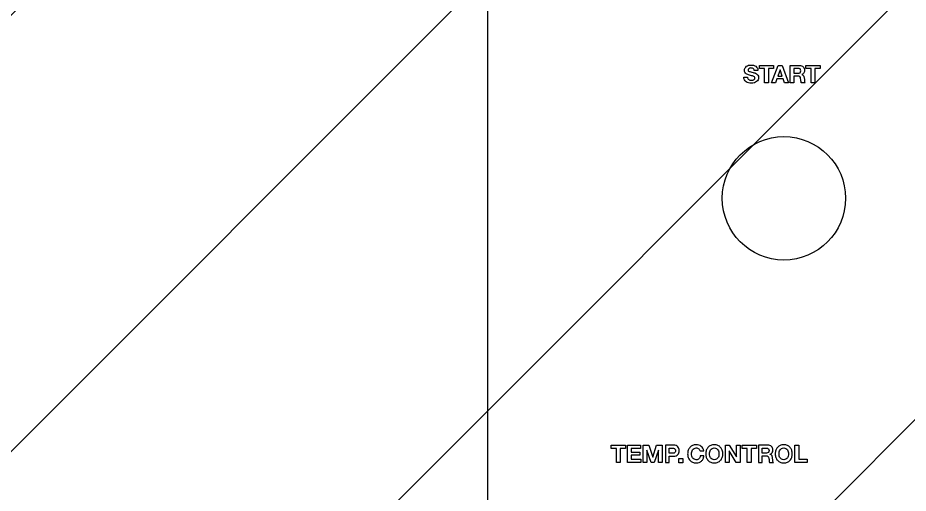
# Model space of a CAD drawing. Header units: millimetres. Extents: x 0 to 16115, y -10 to 11340.
# Drawn here: x 10976.9 to 11157.3, y 4478 to 4574.3 of the extents above; entities that cross this region are included whole.
import ezdxf

# ---------------------------------------------------------------- set-up
doc = ezdxf.new("R2010")
doc.units = ezdxf.units.MM
doc.header["$MEASUREMENT"] = 0
doc.linetypes.add('HIDDEN', pattern=[9.525, 6.35, -3.175])
doc.layers.get('0').update_dxf_attribs({"lineweight": 25})
doc.layers.add('DIM', color=3, linetype='Continuous', lineweight=9)
doc.layers.add('H', color=2, linetype='HIDDEN', lineweight=15)

# ---------------------------------------------------------------- blocks, each defined once
blk = doc.blocks.new('fe3')
for p, q in [((61121.83, -4558.59), (61121.83, -4557.94)), ((61121.83, -4557.94), (61124.72, -4557.94)), ((61122.89, -4558.59), (61121.83, -4558.59)), ((61122.89, -4561.47), (61122.89, -4558.59)), ((61123.67, -4558.59), (61123.67, -4561.47)), ((61124.72, -4558.59), (61123.67, -4558.59)), ((61124.3, -4561.47), (61125.64, -4557.94)), ((61124.72, -4557.94), (61124.72, -4558.59)), ((61126.02, -4558.81), (61125.56, -4560.11)), ((61125.64, -4557.94), (61126.43, -4557.94)), ((61126.03, -4558.81), (61126.02, -4558.81)), ((61126.48, -4560.11), (61126.03, -4558.81)), ((61126.43, -4557.94), (61127.75, -4561.47)), ((61131.26, -4558.59), (61131.26, -4557.94)), ((61131.26, -4557.94), (61134.15, -4557.94)), ((61132.31, -4558.59), (61131.26, -4558.59)), ((61132.31, -4561.47), (61132.31, -4558.59)), ((61134.15, -4558.59), (61133.09, -4558.59)), ((61133.09, -4558.59), (61133.09, -4561.47)), ((61134.15, -4557.94), (61134.15, -4558.59)), ((61125.36, -4560.68), (61125.08, -4561.47)), ((61126.68, -4560.68), (61125.36, -4560.68)), ((61125.56, -4560.11), (61126.48, -4560.11)), ((61126.94, -4561.47), (61126.68, -4560.68)), ((61123.67, -4561.47), (61122.89, -4561.47)), ((61125.08, -4561.47), (61124.3, -4561.47)), ((61127.75, -4561.47), (61126.94, -4561.47)), ((61133.09, -4561.47), (61132.31, -4561.47))]:
    blk.add_line(p, q)
for points, knots in [([(61119.13, -4559.62), (61119.03, -4559.55), (61118.95, -4559.45), (61118.89, -4559.34), (61118.83, -4559.22), (61118.8, -4559.09), (61118.8, -4558.93), (61118.8, -4558.74), (61118.84, -4558.59), (61118.92, -4558.45)], [13, 13, 13, 13, 14, 14, 14, 15, 15, 15, 16, 16, 16, 16]), ([(61119.6, -4558.67), (61119.57, -4558.72), (61119.55, -4558.79), (61119.55, -4558.86), (61119.55, -4558.93), (61119.56, -4558.99), (61119.59, -4559.03)], [31, 31, 31, 31, 32, 32, 32, 33, 33, 33, 33]), ([(61119.65, -4557.92), (61119.8, -4557.88), (61119.96, -4557.86), (61120.12, -4557.86), (61120.3, -4557.86), (61120.48, -4557.88), (61120.65, -4557.92), (61120.82, -4557.96), (61120.97, -4558.03), (61121.1, -4558.12)], [18, 18, 18, 18, 19, 19, 19, 20, 20, 20, 21, 21, 21, 21]), ([(61120.35, -4558.49), (61120.27, -4558.47), (61120.18, -4558.46), (61120.08, -4558.46), (61120.02, -4558.46), (61119.96, -4558.47), (61119.9, -4558.48)], [27, 27, 27, 27, 28, 28, 28, 29, 29, 29, 29]), ([(61130.08, -4559.42), (61130.17, -4559.34), (61130.21, -4559.21), (61130.21, -4559.03), (61130.21, -4558.86), (61130.17, -4558.74), (61130.08, -4558.66)], [1, 1, 1, 1, 2, 2, 2, 3, 3, 3, 3]), ([(61130.92, -4558.54), (61130.97, -4558.65), (61130.99, -4558.78), (61130.99, -4558.92), (61130.99, -4559.12), (61130.95, -4559.3), (61130.86, -4559.45), (61130.77, -4559.61), (61130.63, -4559.72), (61130.43, -4559.8)], [3, 3, 3, 3, 4, 4, 4, 5, 5, 5, 6, 6, 6, 6]), ([(61120.83, -4560.73), (61120.88, -4560.67), (61120.9, -4560.6), (61120.9, -4560.51), (61120.9, -4560.42), (61120.87, -4560.34), (61120.81, -4560.28)], [6, 6, 6, 6, 7, 7, 7, 8, 8, 8, 8]), ([(61121.52, -4559.94), (61121.61, -4560.06), (61121.65, -4560.22), (61121.65, -4560.42), (61121.65, -4560.58), (61121.62, -4560.73), (61121.56, -4560.87)], [39, 39, 39, 39, 40, 40, 40, 41, 41, 41, 41]), ([(61120.82, -4561.46), (61120.64, -4561.52), (61120.42, -4561.55), (61120.18, -4561.55), (61119.99, -4561.55), (61119.8, -4561.52), (61119.62, -4561.48)], [43, 43, 43, 43, 44, 44, 44, 45, 45, 45, 45]), ([(61119.92, -4560.91), (61120.01, -4560.94), (61120.11, -4560.95), (61120.21, -4560.95), (61120.28, -4560.95), (61120.36, -4560.94), (61120.44, -4560.93)], [2, 2, 2, 2, 3, 3, 3, 4, 4, 4, 4])]:
    blk.add_open_spline(points, degree=3, knots=knots)
for points in [[(61118.92, -4558.45), (61118.99, -4558.32), (61119.1, -4558.21), (61119.22, -4558.12)], [(61119.22, -4558.12), (61119.35, -4558.03), (61119.49, -4557.97), (61119.65, -4557.92)], [(61119.73, -4558.55), (61119.68, -4558.58), (61119.63, -4558.62), (61119.6, -4558.67)], [(61119.9, -4558.48), (61119.83, -4558.49), (61119.78, -4558.52), (61119.73, -4558.55)], [(61120.56, -4558.57), (61120.5, -4558.53), (61120.43, -4558.5), (61120.35, -4558.49)], [(61120.71, -4558.73), (61120.68, -4558.66), (61120.63, -4558.61), (61120.56, -4558.57)], [(61120.78, -4558.99), (61120.77, -4558.89), (61120.75, -4558.8), (61120.71, -4558.73)], [(61121.1, -4558.12), (61121.23, -4558.21), (61121.34, -4558.33), (61121.42, -4558.47)], [(61121.42, -4558.47), (61121.49, -4558.62), (61121.53, -4558.79), (61121.53, -4558.99)], [(61128.06, -4561.47), (61128.06, -4561.47), (61128.06, -4557.94), (61128.06, -4557.94)], [(61128.06, -4557.94), (61128.06, -4557.94), (61129.96, -4557.94), (61129.96, -4557.94)], [(61129.68, -4558.55), (61129.68, -4558.55), (61128.83, -4558.55), (61128.83, -4558.55)], [(61128.83, -4558.55), (61128.83, -4558.55), (61128.83, -4559.54), (61128.83, -4559.54)], [(61130.08, -4558.66), (61129.99, -4558.58), (61129.86, -4558.55), (61129.68, -4558.55)], [(61129.96, -4557.94), (61130.12, -4557.94), (61130.26, -4557.97), (61130.38, -4558.02)], [(61130.38, -4558.02), (61130.51, -4558.07), (61130.62, -4558.14), (61130.71, -4558.23)], [(61130.71, -4558.23), (61130.8, -4558.32), (61130.87, -4558.42), (61130.92, -4558.54)], [(61118.8, -4560.86), (61118.72, -4560.7), (61118.68, -4560.52), (61118.68, -4560.3)], [(61118.68, -4560.3), (61118.68, -4560.3), (61119.43, -4560.3), (61119.43, -4560.3)], [(61119.47, -4559.81), (61119.34, -4559.76), (61119.23, -4559.7), (61119.13, -4559.62)], [(61119.43, -4560.3), (61119.43, -4560.42), (61119.45, -4560.52), (61119.5, -4560.6)], [(61119.85, -4559.93), (61119.72, -4559.9), (61119.59, -4559.86), (61119.47, -4559.81)], [(61119.5, -4560.6), (61119.54, -4560.68), (61119.6, -4560.75), (61119.67, -4560.8)], [(61119.59, -4559.03), (61119.62, -4559.07), (61119.67, -4559.11), (61119.75, -4559.15)], [(61119.75, -4559.15), (61119.82, -4559.18), (61119.93, -4559.22), (61120.07, -4559.26)], [(61120.23, -4560.03), (61120.11, -4560), (61119.98, -4559.96), (61119.85, -4559.93)], [(61120.07, -4559.26), (61120.2, -4559.29), (61120.38, -4559.34), (61120.6, -4559.39)], [(61120.57, -4560.13), (61120.47, -4560.09), (61120.36, -4560.06), (61120.23, -4560.03)], [(61120.81, -4560.28), (61120.75, -4560.22), (61120.67, -4560.17), (61120.57, -4560.13)], [(61120.6, -4559.39), (61120.67, -4559.41), (61120.76, -4559.43), (61120.88, -4559.47)], [(61120.66, -4560.87), (61120.73, -4560.83), (61120.78, -4560.79), (61120.83, -4560.73)], [(61121.53, -4558.99), (61121.53, -4558.99), (61120.78, -4558.99), (61120.78, -4558.99)], [(61120.88, -4559.47), (61120.99, -4559.5), (61121.11, -4559.56), (61121.23, -4559.63)], [(61121.23, -4559.63), (61121.34, -4559.71), (61121.44, -4559.81), (61121.52, -4559.94)], [(61128.83, -4559.54), (61128.83, -4559.54), (61129.68, -4559.54), (61129.68, -4559.54)], [(61129.61, -4560.09), (61129.61, -4560.09), (61128.83, -4560.09), (61128.83, -4560.09)], [(61128.83, -4560.09), (61128.83, -4560.09), (61128.83, -4561.47), (61128.83, -4561.47)], [(61130.03, -4560.22), (61129.94, -4560.13), (61129.8, -4560.09), (61129.61, -4560.09)], [(61129.68, -4559.54), (61129.86, -4559.54), (61129.99, -4559.5), (61130.08, -4559.42)], [(61130.19, -4560.62), (61130.17, -4560.44), (61130.11, -4560.31), (61130.03, -4560.22)], [(61130.24, -4561.07), (61130.23, -4560.91), (61130.21, -4560.77), (61130.19, -4560.62)], [(61130.43, -4559.8), (61130.43, -4559.8), (61130.43, -4559.81), (61130.43, -4559.81)], [(61130.43, -4559.81), (61130.53, -4559.84), (61130.61, -4559.88), (61130.67, -4559.93)], [(61130.67, -4559.93), (61130.73, -4559.99), (61130.78, -4560.05), (61130.82, -4560.12)], [(61130.82, -4560.12), (61130.86, -4560.2), (61130.89, -4560.28), (61130.91, -4560.37)], [(61130.91, -4560.37), (61130.93, -4560.46), (61130.94, -4560.55), (61130.95, -4560.63)], [(61130.95, -4560.63), (61130.95, -4560.69), (61130.95, -4560.76), (61130.95, -4560.83)], [(61119.13, -4561.25), (61118.99, -4561.15), (61118.88, -4561.02), (61118.8, -4560.86)], [(61119.62, -4561.48), (61119.44, -4561.43), (61119.27, -4561.35), (61119.13, -4561.25)], [(61119.67, -4560.8), (61119.74, -4560.85), (61119.82, -4560.89), (61119.92, -4560.91)], [(61120.44, -4560.93), (61120.51, -4560.92), (61120.59, -4560.9), (61120.66, -4560.87)], [(61121.28, -4561.23), (61121.15, -4561.33), (61121, -4561.41), (61120.82, -4561.46)], [(61121.56, -4560.87), (61121.49, -4561.01), (61121.4, -4561.13), (61121.28, -4561.23)], [(61128.83, -4561.47), (61128.83, -4561.47), (61128.06, -4561.47), (61128.06, -4561.47)], [(61130.32, -4561.47), (61130.28, -4561.36), (61130.25, -4561.22), (61130.24, -4561.07)], [(61131.09, -4561.47), (61131.09, -4561.47), (61130.32, -4561.47), (61130.32, -4561.47)], [(61130.95, -4560.83), (61130.96, -4560.91), (61130.96, -4560.99), (61130.97, -4561.06)], [(61130.97, -4561.06), (61130.98, -4561.14), (61130.99, -4561.22), (61131.01, -4561.29)], [(61131.01, -4561.29), (61131.03, -4561.36), (61131.06, -4561.42), (61131.09, -4561.47)]]:
    blk.add_open_spline(points, degree=3)

msp = doc.modelspace()

# ---------------------------------------------------------------- hatches: boundary and pattern name
at = {"layer": 'DIM'}
h = msp.add_hatch(dxfattribs=at)
h.set_pattern_fill('ANSI31', color=256, scale=350, style=0)
h.set_pattern_definition([(45, (-19440.55, -2318.325), (-30.93592, 30.93592), [])])
h.paths.add_polyline_path([(10892.148, 5257.746), (10892.148, 3184.746), (10461.363, 3184.746), (10461.363, 4971.681), (9792.148, 4971.681), (9792.148, 6434.746), (13732.148, 6434.746), (13732.148, 4971.681), (13062.932, 4971.681), (13062.932, 3184.746), (12632.148, 3184.746), (12632.148, 5257.746)])
edge = h.paths.add_edge_path(flags=16)
edge.add_line((12632.148, 3207.746), (12632.148, 3184.746))
edge.add_line((10892.148, 3207.746), (10892.148, 3184.746))
at = {"layer": 'H', "ltscale": 5}
h = msp.add_hatch(dxfattribs=at)
h.set_pattern_fill('ANSI31', color=256, scale=500, style=0)
h.set_pattern_definition([(45, (5042.114, 20650.17), (-44.19417, 44.19417), [])])
edge = h.paths.add_edge_path(flags=16)
edge.add_line((13782.148, 6434.746), (13732.148, 6434.746))
edge.add_line((13782.148, 6434.746), (13732.148, 6434.746))
edge = h.paths.add_edge_path()
edge.add_line((13782.148, 6434.746), (13732.148, 6434.746))
edge.add_line((13782.148, 6434.746), (13732.148, 6434.746))
edge.add_line((9792.148, 3184.746), (9792.148, 6434.746))
edge.add_line((9742.148, 3134.746), (9742.148, 6434.746))
edge.add_line((9792.148, 3184.746), (13732.148, 3184.746))
edge.add_line((9742.148, 3134.746), (13782.148, 3134.746))
edge.add_line((13782.148, 6434.746), (13732.148, 6434.746))
edge.add_line((13732.148, 5184.746), (13732.148, 5194.746))
edge.add_line((13732.148, 3184.746), (13732.148, 6434.746))
edge.add_line((13782.148, 3134.746), (13782.148, 6434.746))

# ---------------------------------------------------------------- linework, layer by layer
for p, q in [((11072.148, 4282.746), (11072.148, 5032.746)), ((11110.844, 4484.194), (11110.844, 4485.009)), ((11110.844, 4485.009), (11111.674, 4485.009)), ((11111.674, 4485.009), (11111.674, 4484.194)), ((11111.674, 4484.194), (11110.844, 4484.194))]:
    msp.add_line(p, q)
for points in [[(11097.149, 4487.094), (11097.149, 4487.746), (11100.038, 4487.746), (11100.038, 4487.094), (11098.981, 4487.094), (11098.981, 4484.219), (11098.206, 4484.219), (11098.206, 4487.094), (11097.149, 4487.094)], [(11103.081, 4487.746), (11103.081, 4487.094), (11101.218, 4487.094), (11101.218, 4486.338), (11102.927, 4486.338), (11102.927, 4485.736), (11101.218, 4485.736), (11101.218, 4484.871), (11103.12, 4484.871), (11103.12, 4484.219), (11100.443, 4484.219), (11100.443, 4487.746), (11103.081, 4487.746)], [(11104.735, 4487.746), (11105.56, 4485.321), (11105.57, 4485.321), (11106.35, 4487.746), (11107.442, 4487.746), (11107.442, 4484.219), (11106.715, 4484.219), (11106.715, 4486.718), (11106.706, 4486.718), (11105.841, 4484.219), (11105.244, 4484.219), (11104.379, 4486.694), (11104.37, 4486.694), (11104.37, 4484.219), (11103.643, 4484.219), (11103.643, 4487.746), (11104.735, 4487.746)], [(11121.063, 4487.746), (11122.535, 4485.38), (11122.544, 4485.38), (11122.544, 4487.746), (11123.27, 4487.746), (11123.27, 4484.219), (11122.495, 4484.219), (11121.028, 4486.58), (11121.018, 4486.58), (11121.018, 4484.219), (11120.292, 4484.219), (11120.292, 4487.746), (11121.063, 4487.746)], [(11123.675, 4487.094), (11123.675, 4487.746), (11126.565, 4487.746), (11126.565, 4487.094), (11125.508, 4487.094), (11125.508, 4484.219), (11124.732, 4484.219), (11124.732, 4487.094), (11123.675, 4487.094)], [(11135.153, 4487.746), (11135.153, 4484.871), (11136.872, 4484.871), (11136.872, 4484.219), (11134.377, 4484.219), (11134.377, 4487.746), (11135.153, 4487.746)]]:
    msp.add_lwpolyline(points)
msp.add_circle((11132.148, 4537.746), 12.5)
for points, knots in [([(11109.713, 4487.746), (11109.934, 4487.746), (11110.122, 4487.714), (11110.277, 4487.65), (11110.431, 4487.585), (11110.557, 4487.5), (11110.654, 4487.395), (11110.751, 4487.29), (11110.822, 4487.169), (11110.867, 4487.034), (11110.911, 4486.899), (11110.933, 4486.759), (11110.933, 4486.615), (11110.933, 4486.473), (11110.911, 4486.334), (11110.867, 4486.197), (11110.822, 4486.061), (11110.751, 4485.939), (11110.654, 4485.834), (11110.557, 4485.729), (11110.431, 4485.644), (11110.277, 4485.58), (11110.122, 4485.516), (11109.934, 4485.484), (11109.713, 4485.484), (11109.713, 4485.484), (11108.899, 4485.484), (11108.899, 4485.484), (11108.899, 4485.484), (11108.899, 4484.219), (11108.899, 4484.219), (11108.899, 4484.219), (11108.123, 4484.219), (11108.123, 4484.219), (11108.123, 4484.219), (11108.123, 4487.746), (11108.123, 4487.746), (11108.123, 4487.746), (11109.713, 4487.746), (11109.713, 4487.746)], [0, 0, 0, 0, 1, 1, 1, 2, 2, 2, 3, 3, 3, 4, 4, 4, 5, 5, 5, 6, 6, 6, 7, 7, 7, 8, 8, 8, 9, 9, 9, 10, 10, 10, 11, 11, 11, 12, 12, 12, 13, 13, 13, 13]), ([(11109.501, 4486.086), (11109.59, 4486.086), (11109.675, 4486.093), (11109.758, 4486.106), (11109.84, 4486.119), (11109.913, 4486.145), (11109.975, 4486.183), (11110.038, 4486.221), (11110.088, 4486.274), (11110.126, 4486.343), (11110.164, 4486.412), (11110.183, 4486.503), (11110.183, 4486.615), (11110.183, 4486.727), (11110.164, 4486.817), (11110.126, 4486.886), (11110.088, 4486.955), (11110.038, 4487.009), (11109.975, 4487.047), (11109.913, 4487.085), (11109.84, 4487.11), (11109.758, 4487.123), (11109.675, 4487.136), (11109.59, 4487.143), (11109.501, 4487.143), (11109.501, 4487.143), (11108.899, 4487.143), (11108.899, 4487.143), (11108.899, 4487.143), (11108.899, 4486.086), (11108.899, 4486.086), (11108.899, 4486.086), (11109.501, 4486.086), (11109.501, 4486.086)], [0, 0, 0, 0, 1, 1, 1, 2, 2, 2, 3, 3, 3, 4, 4, 4, 5, 5, 5, 6, 6, 6, 7, 7, 7, 8, 8, 8, 9, 9, 9, 10, 10, 10, 11, 11, 11, 11]), ([(11115.052, 4486.805), (11115.006, 4486.879), (11114.949, 4486.944), (11114.879, 4487), (11114.81, 4487.056), (11114.732, 4487.099), (11114.645, 4487.131), (11114.558, 4487.162), (11114.466, 4487.178), (11114.371, 4487.178), (11114.196, 4487.178), (11114.048, 4487.144), (11113.926, 4487.076), (11113.804, 4487.009), (11113.706, 4486.919), (11113.63, 4486.805), (11113.554, 4486.691), (11113.499, 4486.562), (11113.464, 4486.417), (11113.43, 4486.272), (11113.413, 4486.122), (11113.413, 4485.968), (11113.413, 4485.82), (11113.43, 4485.676), (11113.464, 4485.536), (11113.499, 4485.395), (11113.554, 4485.27), (11113.63, 4485.158), (11113.706, 4485.046), (11113.804, 4484.956), (11113.926, 4484.889), (11114.048, 4484.821), (11114.196, 4484.787), (11114.371, 4484.787), (11114.608, 4484.787), (11114.793, 4484.86), (11114.926, 4485.004), (11115.06, 4485.149), (11115.141, 4485.341), (11115.171, 4485.578), (11115.171, 4485.578), (11115.921, 4485.578), (11115.921, 4485.578), (11115.902, 4485.357), (11115.851, 4485.158), (11115.768, 4484.98), (11115.686, 4484.802), (11115.577, 4484.651), (11115.443, 4484.526), (11115.308, 4484.4), (11115.149, 4484.305), (11114.968, 4484.239), (11114.787, 4484.173), (11114.588, 4484.14), (11114.371, 4484.14), (11114.101, 4484.14), (11113.858, 4484.187), (11113.642, 4484.281), (11113.426, 4484.375), (11113.245, 4484.504), (11113.096, 4484.669), (11112.948, 4484.834), (11112.835, 4485.027), (11112.756, 4485.249), (11112.676, 4485.471), (11112.637, 4485.711), (11112.637, 4485.968), (11112.637, 4486.231), (11112.676, 4486.476), (11112.756, 4486.701), (11112.835, 4486.927), (11112.948, 4487.123), (11113.096, 4487.291), (11113.245, 4487.459), (11113.426, 4487.591), (11113.642, 4487.686), (11113.858, 4487.782), (11114.101, 4487.829), (11114.371, 4487.829), (11114.565, 4487.829), (11114.748, 4487.802), (11114.921, 4487.746), (11115.094, 4487.69), (11115.249, 4487.608), (11115.386, 4487.501), (11115.522, 4487.394), (11115.635, 4487.262), (11115.724, 4487.104), (11115.813, 4486.945), (11115.869, 4486.764), (11115.892, 4486.56), (11115.892, 4486.56), (11115.141, 4486.56), (11115.141, 4486.56), (11115.128, 4486.649), (11115.098, 4486.731), (11115.052, 4486.805)], [0, 0, 0, 0, 1, 1, 1, 2, 2, 2, 3, 3, 3, 4, 4, 4, 5, 5, 5, 6, 6, 6, 7, 7, 7, 8, 8, 8, 9, 9, 9, 10, 10, 10, 11, 11, 11, 12, 12, 12, 13, 13, 13, 14, 14, 14, 15, 15, 15, 16, 16, 16, 17, 17, 17, 18, 18, 18, 19, 19, 19, 20, 20, 20, 21, 21, 21, 22, 22, 22, 23, 23, 23, 24, 24, 24, 25, 25, 25, 26, 26, 26, 27, 27, 27, 28, 28, 28, 29, 29, 29, 30, 30, 30, 31, 31, 31, 32, 32, 32, 32]), ([(11116.415, 4486.701), (11116.494, 4486.927), (11116.608, 4487.123), (11116.756, 4487.291), (11116.904, 4487.459), (11117.086, 4487.591), (11117.302, 4487.686), (11117.518, 4487.782), (11117.76, 4487.829), (11118.031, 4487.829), (11118.304, 4487.829), (11118.547, 4487.782), (11118.761, 4487.686), (11118.975, 4487.591), (11119.156, 4487.459), (11119.305, 4487.291), (11119.453, 4487.123), (11119.566, 4486.927), (11119.646, 4486.701), (11119.724, 4486.476), (11119.764, 4486.231), (11119.764, 4485.968), (11119.764, 4485.711), (11119.724, 4485.471), (11119.646, 4485.249), (11119.566, 4485.027), (11119.453, 4484.834), (11119.305, 4484.669), (11119.156, 4484.504), (11118.975, 4484.375), (11118.761, 4484.281), (11118.547, 4484.187), (11118.304, 4484.14), (11118.031, 4484.14), (11117.76, 4484.14), (11117.518, 4484.187), (11117.302, 4484.281), (11117.086, 4484.375), (11116.904, 4484.504), (11116.756, 4484.669), (11116.608, 4484.834), (11116.494, 4485.027), (11116.415, 4485.249), (11116.336, 4485.471), (11116.297, 4485.711), (11116.297, 4485.968), (11116.297, 4486.231), (11116.336, 4486.476), (11116.415, 4486.701)], [0, 0, 0, 0, 1, 1, 1, 2, 2, 2, 3, 3, 3, 4, 4, 4, 5, 5, 5, 6, 6, 6, 7, 7, 7, 8, 8, 8, 9, 9, 9, 10, 10, 10, 11, 11, 11, 12, 12, 12, 13, 13, 13, 14, 14, 14, 15, 15, 15, 16, 16, 16, 16]), ([(11117.124, 4485.536), (11117.159, 4485.395), (11117.214, 4485.27), (11117.289, 4485.158), (11117.365, 4485.046), (11117.464, 4484.956), (11117.586, 4484.889), (11117.708, 4484.821), (11117.856, 4484.787), (11118.031, 4484.787), (11118.205, 4484.787), (11118.353, 4484.821), (11118.475, 4484.889), (11118.597, 4484.956), (11118.695, 4485.046), (11118.771, 4485.158), (11118.847, 4485.27), (11118.902, 4485.395), (11118.937, 4485.536), (11118.971, 4485.676), (11118.989, 4485.82), (11118.989, 4485.968), (11118.989, 4486.122), (11118.971, 4486.272), (11118.937, 4486.417), (11118.902, 4486.562), (11118.847, 4486.691), (11118.771, 4486.805), (11118.695, 4486.919), (11118.597, 4487.009), (11118.475, 4487.076), (11118.353, 4487.144), (11118.205, 4487.178), (11118.031, 4487.178), (11117.856, 4487.178), (11117.708, 4487.144), (11117.586, 4487.076), (11117.464, 4487.009), (11117.365, 4486.919), (11117.289, 4486.805), (11117.214, 4486.691), (11117.159, 4486.562), (11117.124, 4486.417), (11117.09, 4486.272), (11117.072, 4486.122), (11117.072, 4485.968), (11117.072, 4485.82), (11117.09, 4485.676), (11117.124, 4485.536)], [0, 0, 0, 0, 1, 1, 1, 2, 2, 2, 3, 3, 3, 4, 4, 4, 5, 5, 5, 6, 6, 6, 7, 7, 7, 8, 8, 8, 9, 9, 9, 10, 10, 10, 11, 11, 11, 12, 12, 12, 13, 13, 13, 14, 14, 14, 15, 15, 15, 16, 16, 16, 16]), ([(11128.871, 4487.746), (11129.029, 4487.746), (11129.172, 4487.72), (11129.298, 4487.669), (11129.425, 4487.618), (11129.534, 4487.548), (11129.624, 4487.459), (11129.715, 4487.371), (11129.784, 4487.267), (11129.832, 4487.151), (11129.879, 4487.034), (11129.903, 4486.908), (11129.903, 4486.772), (11129.903, 4486.565), (11129.86, 4486.386), (11129.772, 4486.234), (11129.685, 4486.083), (11129.543, 4485.968), (11129.345, 4485.888), (11129.345, 4485.888), (11129.345, 4485.879), (11129.345, 4485.879), (11129.441, 4485.853), (11129.52, 4485.812), (11129.582, 4485.758), (11129.645, 4485.703), (11129.696, 4485.639), (11129.735, 4485.565), (11129.775, 4485.491), (11129.804, 4485.41), (11129.822, 4485.321), (11129.84, 4485.232), (11129.852, 4485.143), (11129.859, 4485.054), (11129.862, 4484.998), (11129.865, 4484.932), (11129.869, 4484.856), (11129.872, 4484.781), (11129.878, 4484.703), (11129.886, 4484.624), (11129.894, 4484.545), (11129.907, 4484.47), (11129.925, 4484.399), (11129.944, 4484.329), (11129.971, 4484.269), (11130.007, 4484.219), (11130.007, 4484.219), (11129.232, 4484.219), (11129.232, 4484.219), (11129.189, 4484.331), (11129.162, 4484.465), (11129.153, 4484.619), (11129.143, 4484.774), (11129.128, 4484.922), (11129.108, 4485.064), (11129.082, 4485.248), (11129.026, 4485.383), (11128.94, 4485.469), (11128.855, 4485.554), (11128.714, 4485.597), (11128.52, 4485.597), (11128.52, 4485.597), (11127.745, 4485.597), (11127.745, 4485.597), (11127.745, 4485.597), (11127.745, 4484.219), (11127.745, 4484.219), (11127.745, 4484.219), (11126.969, 4484.219), (11126.969, 4484.219), (11126.969, 4484.219), (11126.969, 4487.746), (11126.969, 4487.746), (11126.969, 4487.746), (11128.871, 4487.746), (11128.871, 4487.746)], [0, 0, 0, 0, 1, 1, 1, 2, 2, 2, 3, 3, 3, 4, 4, 4, 5, 5, 5, 6, 6, 6, 7, 7, 7, 8, 8, 8, 9, 9, 9, 10, 10, 10, 11, 11, 11, 12, 12, 12, 13, 13, 13, 14, 14, 14, 15, 15, 15, 16, 16, 16, 17, 17, 17, 18, 18, 18, 19, 19, 19, 20, 20, 20, 21, 21, 21, 22, 22, 22, 23, 23, 23, 24, 24, 24, 25, 25, 25, 25]), ([(11128.595, 4486.15), (11128.772, 4486.15), (11128.906, 4486.19), (11128.995, 4486.269), (11129.083, 4486.348), (11129.128, 4486.476), (11129.128, 4486.654), (11129.128, 4486.826), (11129.083, 4486.95), (11128.995, 4487.027), (11128.906, 4487.105), (11128.772, 4487.143), (11128.595, 4487.143), (11128.595, 4487.143), (11127.745, 4487.143), (11127.745, 4487.143), (11127.745, 4487.143), (11127.745, 4486.15), (11127.745, 4486.15), (11127.745, 4486.15), (11128.595, 4486.15), (11128.595, 4486.15)], [0, 0, 0, 0, 1, 1, 1, 2, 2, 2, 3, 3, 3, 4, 4, 4, 5, 5, 5, 6, 6, 6, 7, 7, 7, 7]), ([(11130.501, 4486.701), (11130.58, 4486.927), (11130.693, 4487.123), (11130.841, 4487.291), (11130.99, 4487.459), (11131.171, 4487.591), (11131.387, 4487.686), (11131.603, 4487.782), (11131.846, 4487.829), (11132.116, 4487.829), (11132.389, 4487.829), (11132.633, 4487.782), (11132.846, 4487.686), (11133.061, 4487.591), (11133.242, 4487.459), (11133.39, 4487.291), (11133.538, 4487.123), (11133.652, 4486.927), (11133.731, 4486.701), (11133.81, 4486.476), (11133.849, 4486.231), (11133.849, 4485.968), (11133.849, 4485.711), (11133.81, 4485.471), (11133.731, 4485.249), (11133.652, 4485.027), (11133.538, 4484.834), (11133.39, 4484.669), (11133.242, 4484.504), (11133.061, 4484.375), (11132.846, 4484.281), (11132.633, 4484.187), (11132.389, 4484.14), (11132.116, 4484.14), (11131.846, 4484.14), (11131.603, 4484.187), (11131.387, 4484.281), (11131.171, 4484.375), (11130.99, 4484.504), (11130.841, 4484.669), (11130.693, 4484.834), (11130.58, 4485.027), (11130.501, 4485.249), (11130.421, 4485.471), (11130.382, 4485.711), (11130.382, 4485.968), (11130.382, 4486.231), (11130.421, 4486.476), (11130.501, 4486.701)], [0, 0, 0, 0, 1, 1, 1, 2, 2, 2, 3, 3, 3, 4, 4, 4, 5, 5, 5, 6, 6, 6, 7, 7, 7, 8, 8, 8, 9, 9, 9, 10, 10, 10, 11, 11, 11, 12, 12, 12, 13, 13, 13, 14, 14, 14, 15, 15, 15, 16, 16, 16, 16]), ([(11131.209, 4485.536), (11131.244, 4485.395), (11131.299, 4485.27), (11131.375, 4485.158), (11131.451, 4485.046), (11131.549, 4484.956), (11131.671, 4484.889), (11131.793, 4484.821), (11131.941, 4484.787), (11132.116, 4484.787), (11132.29, 4484.787), (11132.438, 4484.821), (11132.56, 4484.889), (11132.682, 4484.956), (11132.781, 4485.046), (11132.856, 4485.158), (11132.932, 4485.27), (11132.987, 4485.395), (11133.022, 4485.536), (11133.057, 4485.676), (11133.074, 4485.82), (11133.074, 4485.968), (11133.074, 4486.122), (11133.057, 4486.272), (11133.022, 4486.417), (11132.987, 4486.562), (11132.932, 4486.691), (11132.856, 4486.805), (11132.781, 4486.919), (11132.682, 4487.009), (11132.56, 4487.076), (11132.438, 4487.144), (11132.29, 4487.178), (11132.116, 4487.178), (11131.941, 4487.178), (11131.793, 4487.144), (11131.671, 4487.076), (11131.549, 4487.009), (11131.451, 4486.919), (11131.375, 4486.805), (11131.299, 4486.691), (11131.244, 4486.562), (11131.209, 4486.417), (11131.175, 4486.272), (11131.158, 4486.122), (11131.158, 4485.968), (11131.158, 4485.82), (11131.175, 4485.676), (11131.209, 4485.536)], [0, 0, 0, 0, 1, 1, 1, 2, 2, 2, 3, 3, 3, 4, 4, 4, 5, 5, 5, 6, 6, 6, 7, 7, 7, 8, 8, 8, 9, 9, 9, 10, 10, 10, 11, 11, 11, 12, 12, 12, 13, 13, 13, 14, 14, 14, 15, 15, 15, 16, 16, 16, 16])]:
    msp.add_open_spline(points, degree=3, knots=knots)

# ---------------------------------------------------------------- block references
at = {"rotation": 360}
msp.add_blockref('fe3', (-49994.656, 9122.607), dxfattribs=at)

doc.saveas('drawing.dxf')
